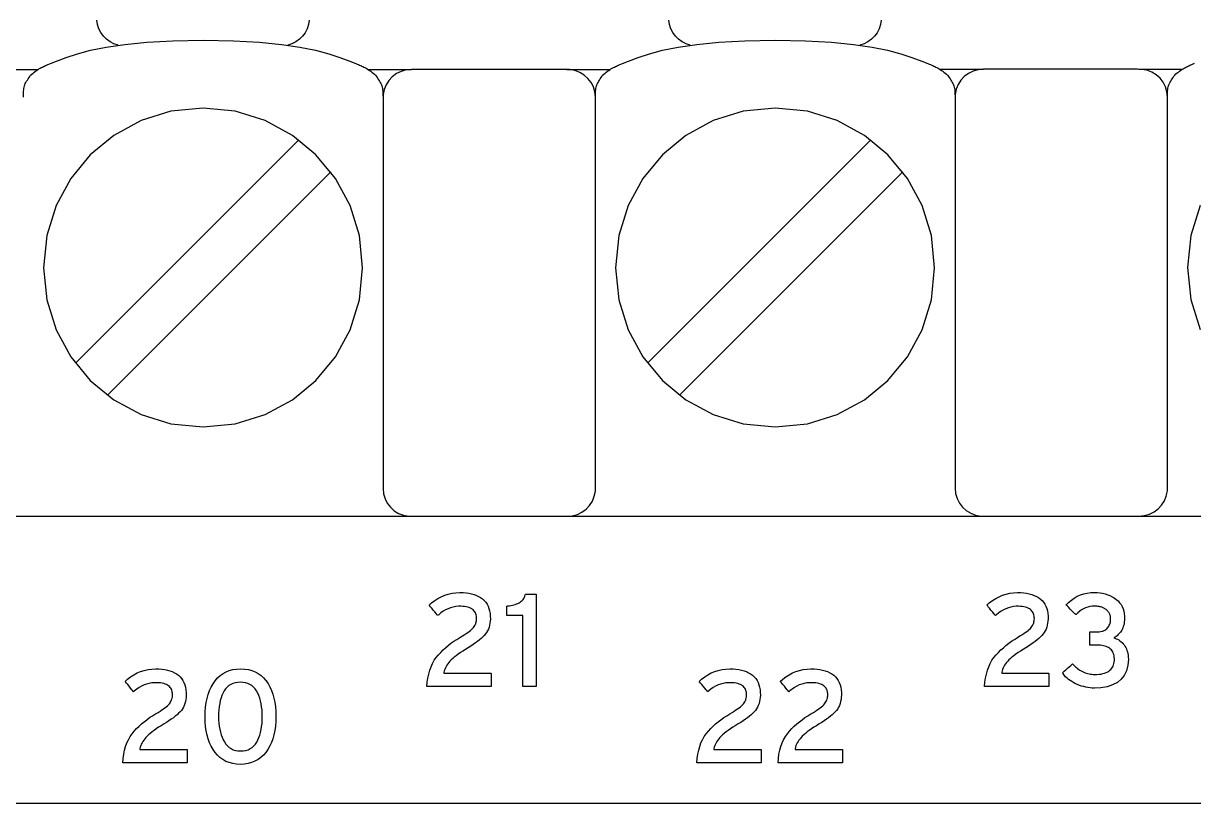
# Model space of a CAD drawing. Extents: x 1 to 47.7, y 0.2 to 35.
# Drawn here: x 33.083 to 34.31, y 13.33 to 14.148 of the extents above; entities that cross this region are included whole.
import ezdxf

# ---------------------------------------------------------------- set-up
doc = ezdxf.new("R2010")
doc.units = 0
doc.header["$MEASUREMENT"] = 0
doc.layers.add('8_0_____DWG', color=7, linetype='CONTINUOUS')

msp = doc.modelspace()

# ---------------------------------------------------------------- linework, layer by layer
at = {"layer": '8_0_____DWG'}
for points in [[(33.1819, 14.1253), (33.1775, 14.1268), (33.1734, 14.1289), (33.1697, 14.1316), (33.1665, 14.1348), (33.1638, 14.1384), (33.1617, 14.1424), (33.1603, 14.1468), (33.1596, 14.1514)], [(33.3823, 14.1514), (33.3816, 14.1468), (33.3801, 14.1424), (33.378, 14.1383), (33.3753, 14.1347), (33.372, 14.1315), (33.3683, 14.1288), (33.3642, 14.1267), (33.3597, 14.1253)], [(33.7819, 14.1253), (33.7775, 14.1268), (33.7734, 14.1289), (33.7697, 14.1316), (33.7665, 14.1348), (33.7638, 14.1384), (33.7617, 14.1424), (33.7603, 14.1468), (33.7596, 14.1514)], [(33.9823, 14.1514), (33.9816, 14.1468), (33.9801, 14.1424), (33.978, 14.1383), (33.9753, 14.1347), (33.972, 14.1315), (33.9683, 14.1288), (33.9642, 14.1267), (33.9597, 14.1253)], [(33.0825, 14.0706), (33.0825, 14.0721), (33.0825, 14.0737), (33.0826, 14.0753), (33.0827, 14.0769), (33.0828, 14.0784), (33.083, 14.0799), (33.0832, 14.0813), (33.0835, 14.0825), (33.0839, 14.0837), (33.0845, 14.0849), (33.0852, 14.0862), (33.0859, 14.0874), (33.0867, 14.0887), (33.0876, 14.09), (33.0884, 14.0912), (33.0893, 14.0925), (33.09, 14.0937), (33.0913, 14.0949), (33.0926, 14.096), (33.0939, 14.0969), (33.0951, 14.0979), (33.0964, 14.0987), (33.0976, 14.0995), (33.0988, 14.1003), (33.1001, 14.101), (33.1013, 14.1017), (33.1025, 14.1023), (33.1036, 14.1029), (33.1046, 14.1034), (33.1057, 14.1039), (33.1068, 14.1044), (33.108, 14.1049), (33.1093, 14.1055), (33.1108, 14.1061), (33.1171, 14.1086), (33.1274, 14.1124), (33.1392, 14.1162), (33.153, 14.1199), (33.1694, 14.1232), (33.1888, 14.1261), (33.2119, 14.1284), (33.2391, 14.1299), (33.271, 14.1304), (33.3028, 14.1299), (33.33, 14.1284), (33.3531, 14.1261), (33.3726, 14.1232), (33.3889, 14.1199), (33.4028, 14.1162), (33.4145, 14.1124), (33.4248, 14.1086), (33.4311, 14.1061), (33.4326, 14.1055), (33.434, 14.1049), (33.4352, 14.1044), (33.4363, 14.1039), (33.4373, 14.1034), (33.4384, 14.1029), (33.4395, 14.1023), (33.4407, 14.1017), (33.4419, 14.101), (33.4431, 14.1003), (33.4444, 14.0995), (33.4456, 14.0987), (33.4468, 14.0979), (33.4481, 14.0969), (33.4494, 14.096), (33.4507, 14.0949), (33.4519, 14.0937), (33.4527, 14.0925), (33.4535, 14.0912), (33.4544, 14.09), (33.4552, 14.0887), (33.456, 14.0874), (33.4568, 14.0862), (33.4575, 14.0849), (33.4581, 14.0837), (33.4585, 14.0825), (33.4588, 14.0813), (33.459, 14.0799), (33.4592, 14.0784), (33.4594, 14.0769), (33.4595, 14.0753), (33.4596, 14.0737), (33.4596, 14.0721), (33.4597, 14.0706)], [(33.6825, 14.0706), (33.6825, 14.0721), (33.6825, 14.0737), (33.6826, 14.0753), (33.6827, 14.0769), (33.6828, 14.0784), (33.683, 14.0799), (33.6832, 14.0813), (33.6835, 14.0825), (33.6839, 14.0837), (33.6845, 14.0849), (33.6852, 14.0862), (33.6859, 14.0874), (33.6867, 14.0887), (33.6876, 14.09), (33.6884, 14.0912), (33.6893, 14.0925), (33.69, 14.0937), (33.6913, 14.0949), (33.6926, 14.096), (33.6939, 14.0969), (33.6951, 14.0979), (33.6964, 14.0987), (33.6976, 14.0995), (33.6988, 14.1003), (33.7001, 14.101), (33.7013, 14.1017), (33.7025, 14.1023), (33.7036, 14.1029), (33.7046, 14.1034), (33.7057, 14.1039), (33.7068, 14.1044), (33.708, 14.1049), (33.7093, 14.1055), (33.7108, 14.1061), (33.7171, 14.1086), (33.7274, 14.1124), (33.7392, 14.1162), (33.753, 14.1199), (33.7694, 14.1232), (33.7889, 14.1261), (33.8119, 14.1284), (33.8391, 14.1299), (33.871, 14.1304), (33.9028, 14.1299), (33.93, 14.1284), (33.9531, 14.1261), (33.9726, 14.1232), (33.9889, 14.1199), (34.0028, 14.1162), (34.0145, 14.1124), (34.0248, 14.1086), (34.0311, 14.1061), (34.0326, 14.1055), (34.034, 14.1049), (34.0352, 14.1044), (34.0363, 14.1039), (34.0373, 14.1034), (34.0384, 14.1029), (34.0395, 14.1023), (34.0407, 14.1017), (34.0419, 14.101), (34.0431, 14.1003), (34.0444, 14.0995), (34.0456, 14.0987), (34.0468, 14.0979), (34.0481, 14.0969), (34.0494, 14.096), (34.0507, 14.0949), (34.0519, 14.0937), (34.0527, 14.0925), (34.0535, 14.0912), (34.0544, 14.09), (34.0552, 14.0887), (34.056, 14.0874), (34.0568, 14.0862), (34.0575, 14.0849), (34.0581, 14.0837), (34.0585, 14.0825), (34.0588, 14.0813), (34.059, 14.0799), (34.0593, 14.0784), (34.0594, 14.0769), (34.0595, 14.0753), (34.0596, 14.0737), (34.0597, 14.0721), (34.0597, 14.0706)], [(34.2825, 14.0708), (34.2825, 14.0723), (34.2826, 14.0738), (34.2826, 14.0754), (34.2827, 14.077), (34.2828, 14.0786), (34.283, 14.0801), (34.2832, 14.0815), (34.2835, 14.0827), (34.2839, 14.0838), (34.2845, 14.0851), (34.2852, 14.0863), (34.286, 14.0876), (34.2868, 14.0889), (34.2876, 14.0901), (34.2884, 14.0914), (34.2893, 14.0927), (34.2901, 14.0939), (34.2913, 14.0951), (34.2926, 14.0961), (34.2939, 14.0971), (34.2951, 14.0981), (34.2964, 14.0989), (34.2976, 14.0997), (34.2988, 14.1005), (34.3001, 14.1012), (34.3013, 14.1019), (34.3025, 14.1025), (34.3036, 14.103), (34.3046, 14.1036), (34.3057, 14.1041), (34.3068, 14.1046), (34.308, 14.1051), (34.3093, 14.1057), (34.3108, 14.1063)], [(33.0525, 14.0998), (33.0981, 14.0998)], [(33.4441, 14.0998), (33.4897, 14.0998)], [(33.6525, 14.0998), (33.6981, 14.0998)], [(34.0441, 14.1), (34.0897, 14.1)], [(34.2525, 14.1), (34.2981, 14.1)], [(33.1372, 13.7917), (33.3715, 14.0259)], [(33.7372, 13.7917), (33.9715, 14.0259)], [(33.1706, 13.7582), (33.4049, 13.9925)], [(33.7706, 13.7582), (34.0049, 13.9925)], [(34.3168, 13.9572), (34.307, 13.9258), (34.3036, 13.8921), (34.307, 13.8584), (34.3168, 13.827)], [(33.0455, 13.6311), (33.1567, 13.6311), (33.2731, 13.6311), (33.3945, 13.6311), (33.5204, 13.6311), (33.6502, 13.6311), (33.7836, 13.6311), (33.9201, 13.6311), (34.0593, 13.6311), (34.2007, 13.6311), (34.4885, 13.6311)], [(34.3847, 13.3298), (34.2662, 13.3298), (34.1466, 13.3298), (34.0258, 13.3298), (33.9039, 13.3298), (33.7811, 13.3298), (33.6572, 13.3298), (33.4069, 13.3298), (33.1536, 13.3298), (32.8976, 13.3298), (32.6397, 13.3298), (32.3802, 13.3298), (31.8587, 13.3298), (31.3372, 13.3298)]]:
    msp.add_lwpolyline(points, dxfattribs=at)
for points in [[(33.6825, 14.0706), (33.682, 14.0762), (33.6804, 14.0814), (33.6779, 14.0861), (33.6747, 14.0903), (33.6707, 14.0939), (33.6661, 14.0967), (33.6609, 14.0987), (33.6554, 14.0997), (33.6509, 14.0998), (33.6391, 14.0998), (33.6185, 14.0998), (33.5924, 14.0998), (33.5639, 14.0998), (33.5362, 14.0998), (33.5125, 14.0998), (33.4959, 14.0998), (33.4897, 14.0998), (33.484, 14.0993), (33.4786, 14.0978), (33.4737, 14.0954), (33.4694, 14.0922), (33.4658, 14.0883), (33.4629, 14.0838), (33.4609, 14.0788), (33.4598, 14.0734), (33.4597, 14.0665), (33.4597, 14.0368), (33.4597, 13.985), (33.4597, 13.9192), (33.4597, 13.8474), (33.4597, 13.7776), (33.4597, 13.7178), (33.4597, 13.676), (33.4597, 13.6603), (33.4602, 13.6548), (33.4618, 13.6496), (33.4642, 13.6448), (33.4675, 13.6406), (33.4715, 13.637), (33.4761, 13.6342), (33.4812, 13.6323), (33.4868, 13.6312), (33.4913, 13.6311), (33.5031, 13.6311), (33.5236, 13.6311), (33.5498, 13.6311), (33.5783, 13.6311), (33.606, 13.6311), (33.6297, 13.6311), (33.6463, 13.6311), (33.6525, 13.6311), (33.6582, 13.6316), (33.6636, 13.6331), (33.6684, 13.6355), (33.6727, 13.6387), (33.6764, 13.6426), (33.6793, 13.6471), (33.6813, 13.6521), (33.6824, 13.6575), (33.6825, 13.6644), (33.6825, 13.6942), (33.6825, 13.7459), (33.6825, 13.8117), (33.6825, 13.8835), (33.6825, 13.9534), (33.6825, 14.0131), (33.6825, 14.0549)], [(34.2825, 14.0708), (34.282, 14.0763), (34.2804, 14.0815), (34.278, 14.0863), (34.2747, 14.0905), (34.2707, 14.0941), (34.2661, 14.0969), (34.261, 14.0989), (34.2554, 14.0999), (34.2509, 14.1), (34.2391, 14.1), (34.2186, 14.1), (34.1924, 14.1), (34.1639, 14.1), (34.1362, 14.1), (34.1125, 14.1), (34.0959, 14.1), (34.0897, 14.1), (34.084, 14.0995), (34.0786, 14.098), (34.0738, 14.0956), (34.0694, 14.0924), (34.0658, 14.0885), (34.0629, 14.084), (34.0609, 14.079), (34.0598, 14.0736), (34.0597, 14.0667), (34.0597, 14.037), (34.0597, 13.9852), (34.0597, 13.9194), (34.0597, 13.8476), (34.0597, 13.7778), (34.0597, 13.718), (34.0597, 13.6762), (34.0597, 13.6605), (34.0602, 13.6549), (34.0618, 13.6497), (34.0642, 13.645), (34.0675, 13.6408), (34.0715, 13.6372), (34.0761, 13.6344), (34.0813, 13.6324), (34.0868, 13.6314), (34.0913, 13.6313), (34.1031, 13.6313), (34.1237, 13.6313), (34.1498, 13.6313), (34.1783, 13.6313), (34.206, 13.6313), (34.2297, 13.6313), (34.2463, 13.6313), (34.2525, 13.6313), (34.2582, 13.6318), (34.2636, 13.6333), (34.2684, 13.6357), (34.2728, 13.6389), (34.2764, 13.6428), (34.2793, 13.6473), (34.2813, 13.6523), (34.2824, 13.6577), (34.2825, 13.6646), (34.2825, 13.6943), (34.2825, 13.7461), (34.2825, 13.8119), (34.2825, 13.8837), (34.2825, 13.9535), (34.2825, 14.0133), (34.2825, 14.0551)], [(33.1036, 13.8919), (33.107, 13.8582), (33.1168, 13.8268), (33.1322, 13.7985), (33.1526, 13.7737), (33.1774, 13.7533), (33.2059, 13.7379), (33.2373, 13.7282), (33.2711, 13.7248), (33.3047, 13.7282), (33.3361, 13.7379), (33.3646, 13.7533), (33.3893, 13.7737), (33.4097, 13.7985), (33.4252, 13.8268), (33.4349, 13.8582), (33.4383, 13.8919), (33.4349, 13.9256), (33.4252, 13.957), (33.4097, 13.9854), (33.3893, 14.0102), (33.3646, 14.0307), (33.3361, 14.0462), (33.3047, 14.0559), (33.2711, 14.0593), (33.2373, 14.0559), (33.2059, 14.0462), (33.1774, 14.0307), (33.1526, 14.0102), (33.1322, 13.9854), (33.1168, 13.957), (33.107, 13.9256)], [(33.7036, 13.8919), (33.707, 13.8582), (33.7168, 13.8268), (33.7322, 13.7985), (33.7527, 13.7737), (33.7774, 13.7533), (33.8059, 13.7379), (33.8373, 13.7282), (33.8711, 13.7248), (33.9048, 13.7282), (33.9361, 13.7379), (33.9646, 13.7533), (33.9893, 13.7737), (34.0097, 13.7985), (34.0252, 13.8268), (34.0349, 13.8582), (34.0383, 13.8919), (34.0349, 13.9256), (34.0252, 13.957), (34.0097, 13.9854), (33.9893, 14.0102), (33.9646, 14.0307), (33.9361, 14.0462), (33.9048, 14.0559), (33.8711, 14.0593), (33.8373, 14.0559), (33.8059, 14.0462), (33.7774, 14.0307), (33.7527, 14.0102), (33.7322, 13.9854), (33.7168, 13.957), (33.707, 13.9256)], [(33.5057, 13.4525), (33.5061, 13.4571), (33.5067, 13.4615), (33.5076, 13.4657), (33.5087, 13.4697), (33.5101, 13.4734), (33.5116, 13.4769), (33.5135, 13.4801), (33.5155, 13.4831), (33.5178, 13.4858), (33.5202, 13.4884), (33.5228, 13.4909), (33.5254, 13.4933), (33.5282, 13.4957), (33.531, 13.4979), (33.5339, 13.5), (33.537, 13.502), (33.5401, 13.504), (33.5429, 13.5056), (33.5449, 13.5068), (33.5468, 13.5081), (33.5485, 13.5092), (33.55, 13.5104), (33.5514, 13.5115), (33.5526, 13.5125), (33.5537, 13.5136), (33.5546, 13.5145), (33.5553, 13.5155), (33.5559, 13.5165), (33.5564, 13.5175), (33.5569, 13.5185), (33.5572, 13.5195), (33.5575, 13.5206), (33.5577, 13.5216), (33.5579, 13.5227), (33.5579, 13.5238), (33.5579, 13.5251), (33.5577, 13.5264), (33.5575, 13.5276), (33.5571, 13.5287), (33.5567, 13.5298), (33.5561, 13.5308), (33.5554, 13.5317), (33.5546, 13.5325), (33.5537, 13.5333), (33.5527, 13.5341), (33.5515, 13.5347), (33.5501, 13.5353), (33.5486, 13.5357), (33.547, 13.5361), (33.5453, 13.5364), (33.5434, 13.5366), (33.5413, 13.5367), (33.5389, 13.5367), (33.5361, 13.5364), (33.5333, 13.5359), (33.5306, 13.5352), (33.5279, 13.5342), (33.5254, 13.533), (33.5229, 13.5315), (33.5205, 13.5298), (33.5181, 13.5279), (33.517, 13.5271), (33.5164, 13.5279), (33.5153, 13.5293), (33.5139, 13.531), (33.5124, 13.5328), (33.5109, 13.5347), (33.5096, 13.5363), (33.5086, 13.5375), (33.5082, 13.538), (33.5106, 13.5402), (33.5139, 13.5428), (33.5173, 13.5449), (33.5208, 13.5468), (33.5245, 13.5483), (33.5282, 13.5495), (33.5321, 13.5504), (33.5362, 13.551), (33.5403, 13.5512), (33.5436, 13.5511), (33.5468, 13.5509), (33.5497, 13.5505), (33.5526, 13.5499), (33.5552, 13.5491), (33.5577, 13.5482), (33.56, 13.5471), (33.5621, 13.5459), (33.5641, 13.5445), (33.5659, 13.5428), (33.5674, 13.541), (33.5688, 13.539), (33.5699, 13.5368), (33.5708, 13.5345), (33.5715, 13.532), (33.572, 13.5292), (33.5722, 13.5264), (33.5723, 13.5236), (33.5721, 13.5212), (33.5719, 13.5189), (33.5714, 13.5168), (33.5709, 13.5147), (33.5702, 13.5128), (33.5693, 13.511), (33.5683, 13.5093), (33.5672, 13.5077), (33.5659, 13.5061), (33.5643, 13.5046), (33.5627, 13.503), (33.5608, 13.5015), (33.5588, 13.4999), (33.5566, 13.4983), (33.5542, 13.4966), (33.5517, 13.495), (33.549, 13.4933), (33.5461, 13.4915), (33.5433, 13.4898), (33.5408, 13.4881), (33.5385, 13.4865), (33.5364, 13.4849), (33.5345, 13.4834), (33.5328, 13.4819), (33.5312, 13.4805), (33.5299, 13.4792), (33.5288, 13.4778), (33.5277, 13.4764), (33.5268, 13.475), (33.5259, 13.4736), (33.5252, 13.4721), (33.5246, 13.4706), (33.524, 13.4691), (33.5236, 13.4676), (33.5236, 13.4666), (33.5265, 13.4666), (33.5321, 13.4666), (33.5395, 13.4666), (33.5478, 13.4666), (33.5562, 13.4666), (33.5638, 13.4666), (33.5696, 13.4666), (33.5729, 13.4666), (33.5732, 13.4664), (33.5732, 13.4654), (33.5732, 13.4637), (33.5732, 13.4615), (33.5732, 13.4591), (33.5732, 13.4568), (33.5732, 13.4547), (33.5732, 13.4532), (33.5732, 13.4525), (33.5717, 13.4525), (33.5661, 13.4525), (33.5572, 13.4525), (33.5465, 13.4525), (33.535, 13.4525), (33.524, 13.4525), (33.5146, 13.4525), (33.5081, 13.4525)], [(34.0907, 13.4525), (34.0911, 13.4571), (34.0917, 13.4615), (34.0926, 13.4657), (34.0937, 13.4697), (34.095, 13.4734), (34.0966, 13.4769), (34.0984, 13.4801), (34.1005, 13.4831), (34.1028, 13.4858), (34.1052, 13.4884), (34.1077, 13.4909), (34.1104, 13.4933), (34.1131, 13.4957), (34.116, 13.4979), (34.1189, 13.5), (34.122, 13.502), (34.1251, 13.504), (34.1278, 13.5056), (34.1299, 13.5068), (34.1317, 13.5081), (34.1334, 13.5092), (34.135, 13.5104), (34.1364, 13.5115), (34.1376, 13.5125), (34.1387, 13.5136), (34.1395, 13.5145), (34.1403, 13.5155), (34.1409, 13.5165), (34.1414, 13.5175), (34.1419, 13.5185), (34.1422, 13.5195), (34.1425, 13.5206), (34.1427, 13.5216), (34.1428, 13.5227), (34.1429, 13.5238), (34.1428, 13.5251), (34.1427, 13.5264), (34.1424, 13.5276), (34.1421, 13.5287), (34.1416, 13.5298), (34.1411, 13.5308), (34.1404, 13.5317), (34.1396, 13.5325), (34.1387, 13.5333), (34.1377, 13.5341), (34.1365, 13.5347), (34.1351, 13.5353), (34.1336, 13.5357), (34.132, 13.5361), (34.1302, 13.5364), (34.1283, 13.5366), (34.1263, 13.5367), (34.1239, 13.5367), (34.121, 13.5364), (34.1183, 13.5359), (34.1156, 13.5352), (34.1129, 13.5342), (34.1104, 13.533), (34.1079, 13.5315), (34.1055, 13.5298), (34.1031, 13.5279), (34.102, 13.5271), (34.1014, 13.5279), (34.1003, 13.5293), (34.0989, 13.531), (34.0974, 13.5328), (34.0959, 13.5347), (34.0945, 13.5363), (34.0936, 13.5375), (34.0931, 13.538), (34.0956, 13.5402), (34.0989, 13.5428), (34.1023, 13.5449), (34.1058, 13.5468), (34.1094, 13.5483), (34.1132, 13.5495), (34.1171, 13.5504), (34.1211, 13.551), (34.1253, 13.5512), (34.1286, 13.5511), (34.1317, 13.5509), (34.1347, 13.5505), (34.1375, 13.5499), (34.1402, 13.5491), (34.1427, 13.5482), (34.145, 13.5471), (34.1471, 13.5459), (34.1491, 13.5445), (34.1509, 13.5428), (34.1524, 13.541), (34.1538, 13.539), (34.1549, 13.5368), (34.1558, 13.5345), (34.1565, 13.532), (34.157, 13.5292), (34.1572, 13.5264), (34.1573, 13.5236), (34.1571, 13.5212), (34.1568, 13.5189), (34.1564, 13.5168), (34.1559, 13.5147), (34.1551, 13.5128), (34.1543, 13.511), (34.1533, 13.5093), (34.1522, 13.5077), (34.1508, 13.5061), (34.1493, 13.5046), (34.1476, 13.503), (34.1458, 13.5015), (34.1437, 13.4999), (34.1416, 13.4983), (34.1392, 13.4966), (34.1366, 13.495), (34.1339, 13.4933), (34.131, 13.4915), (34.1283, 13.4898), (34.1258, 13.4881), (34.1235, 13.4865), (34.1213, 13.4849), (34.1194, 13.4834), (34.1177, 13.4819), (34.1162, 13.4805), (34.1149, 13.4792), (34.1137, 13.4778), (34.1127, 13.4764), (34.1117, 13.475), (34.1109, 13.4736), (34.1102, 13.4721), (34.1095, 13.4706), (34.109, 13.4691), (34.1086, 13.4676), (34.1086, 13.4666), (34.1115, 13.4666), (34.1171, 13.4666), (34.1245, 13.4666), (34.1328, 13.4666), (34.1412, 13.4666), (34.1488, 13.4666), (34.1546, 13.4666), (34.1578, 13.4666), (34.1582, 13.4664), (34.1582, 13.4654), (34.1582, 13.4637), (34.1582, 13.4615), (34.1582, 13.4591), (34.1582, 13.4568), (34.1582, 13.4547), (34.1582, 13.4532), (34.1582, 13.4525), (34.1567, 13.4525), (34.151, 13.4525), (34.1422, 13.4525), (34.1315, 13.4525), (34.12, 13.4525), (34.1089, 13.4525), (34.0996, 13.4525), (34.0931, 13.4525)], [(34.2415, 13.4813), (34.2409, 13.4749), (34.2395, 13.4692), (34.2372, 13.4643), (34.234, 13.4602), (34.23, 13.4568), (34.225, 13.4542), (34.2193, 13.4523), (34.2126, 13.4512), (34.2058, 13.4509), (34.2036, 13.451), (34.2013, 13.4512), (34.1991, 13.4515), (34.1969, 13.452), (34.1947, 13.4525), (34.1925, 13.4531), (34.1904, 13.4538), (34.1883, 13.4546), (34.1862, 13.4555), (34.1842, 13.4565), (34.1823, 13.4577), (34.1805, 13.4589), (34.1788, 13.4601), (34.1772, 13.4615), (34.1757, 13.4629), (34.1743, 13.4645), (34.173, 13.4661), (34.1724, 13.4671), (34.173, 13.4677), (34.1743, 13.4688), (34.1759, 13.4702), (34.1777, 13.4717), (34.1795, 13.4733), (34.1811, 13.4747), (34.1823, 13.4758), (34.183, 13.4764), (34.1837, 13.4757), (34.1847, 13.4745), (34.1859, 13.4734), (34.187, 13.4724), (34.1882, 13.4714), (34.1894, 13.4705), (34.1907, 13.4697), (34.192, 13.4689), (34.1933, 13.4682), (34.1947, 13.4676), (34.1961, 13.4671), (34.1975, 13.4666), (34.1989, 13.4662), (34.2003, 13.4659), (34.2017, 13.4656), (34.2032, 13.4654), (34.2046, 13.4653), (34.206, 13.4653), (34.2083, 13.4653), (34.2107, 13.4655), (34.2128, 13.4657), (34.2148, 13.4661), (34.2166, 13.4666), (34.2183, 13.4672), (34.2198, 13.4679), (34.2211, 13.4687), (34.2222, 13.4696), (34.2232, 13.4706), (34.2241, 13.4717), (34.2248, 13.4728), (34.2255, 13.4741), (34.226, 13.4754), (34.2264, 13.4768), (34.2266, 13.4783), (34.2268, 13.4799), (34.2268, 13.4816), (34.2267, 13.4832), (34.2265, 13.4847), (34.2262, 13.4862), (34.2257, 13.4875), (34.2252, 13.4888), (34.2245, 13.4899), (34.2237, 13.4909), (34.2228, 13.4919), (34.2218, 13.4927), (34.2207, 13.4934), (34.2195, 13.494), (34.2182, 13.4946), (34.2168, 13.495), (34.2154, 13.4954), (34.2139, 13.4957), (34.2124, 13.4958), (34.2107, 13.4959), (34.2097, 13.4959), (34.2091, 13.4959), (34.2081, 13.4959), (34.2068, 13.4959), (34.2053, 13.4959), (34.2039, 13.4959), (34.2026, 13.4959), (34.2015, 13.4959), (34.201, 13.4959), (34.2009, 13.4961), (34.2009, 13.4971), (34.2009, 13.4988), (34.2009, 13.501), (34.2009, 13.5033), (34.2009, 13.5057), (34.2009, 13.5077), (34.2009, 13.5092), (34.2009, 13.51), (34.2011, 13.51), (34.2018, 13.51), (34.2029, 13.51), (34.2042, 13.51), (34.2057, 13.51), (34.2071, 13.51), (34.2083, 13.51), (34.2092, 13.51), (34.2096, 13.51), (34.2109, 13.5101), (34.2123, 13.5102), (34.2136, 13.5105), (34.2148, 13.5108), (34.216, 13.5112), (34.217, 13.5118), (34.218, 13.5124), (34.2189, 13.5132), (34.2197, 13.5141), (34.2204, 13.5149), (34.221, 13.5159), (34.2215, 13.5168), (34.2219, 13.5179), (34.2223, 13.5189), (34.2226, 13.52), (34.2228, 13.5212), (34.2229, 13.5224), (34.2229, 13.5235), (34.2229, 13.524), (34.2229, 13.5244), (34.2228, 13.5249), (34.2228, 13.5254), (34.2227, 13.526), (34.2226, 13.5265), (34.2225, 13.527), (34.2224, 13.5275), (34.2222, 13.5281), (34.222, 13.5286), (34.2217, 13.5291), (34.2214, 13.5296), (34.2211, 13.5301), (34.2208, 13.5306), (34.2204, 13.531), (34.22, 13.5315), (34.2196, 13.532), (34.2191, 13.5324), (34.2186, 13.5329), (34.2181, 13.5333), (34.2175, 13.5337), (34.2169, 13.5341), (34.2163, 13.5345), (34.2157, 13.5348), (34.215, 13.5352), (34.2142, 13.5355), (34.2135, 13.5358), (34.2126, 13.536), (34.2117, 13.5362), (34.2108, 13.5364), (34.2098, 13.5366), (34.2088, 13.5367), (34.2078, 13.5368), (34.2067, 13.5368), (34.2055, 13.5368), (34.2034, 13.5368), (34.2011, 13.5365), (34.1988, 13.5359), (34.1966, 13.5352), (34.1945, 13.5342), (34.1924, 13.533), (34.1905, 13.5316), (34.1886, 13.5299), (34.1868, 13.5281), (34.1863, 13.528), (34.1854, 13.5289), (34.184, 13.5303), (34.1823, 13.5319), (34.1806, 13.5337), (34.1789, 13.5353), (34.1775, 13.5367), (34.1765, 13.5377), (34.1761, 13.5381), (34.1788, 13.5408), (34.1817, 13.5433), (34.1847, 13.5454), (34.1879, 13.5472), (34.1912, 13.5486), (34.1946, 13.5498), (34.1983, 13.5506), (34.202, 13.5511), (34.2058, 13.5512), (34.2088, 13.5511), (34.2118, 13.5508), (34.2145, 13.5504), (34.2172, 13.5497), (34.2198, 13.5489), (34.2222, 13.5479), (34.2245, 13.5468), (34.2267, 13.5455), (34.2288, 13.544), (34.2307, 13.5423), (34.2323, 13.5405), (34.2338, 13.5385), (34.235, 13.5364), (34.2359, 13.5341), (34.2367, 13.5317), (34.2372, 13.5292), (34.2375, 13.5264), (34.2375, 13.524), (34.2374, 13.5221), (34.2372, 13.5204), (34.237, 13.5187), (34.2366, 13.5171), (34.2362, 13.5157), (34.2358, 13.5143), (34.2352, 13.513), (34.2346, 13.5118), (34.2339, 13.5107), (34.2331, 13.5096), (34.2323, 13.5086), (34.2314, 13.5077), (34.2305, 13.5068), (34.2296, 13.5059), (34.2286, 13.5052), (34.2275, 13.5044), (34.2264, 13.5038), (34.2272, 13.5033), (34.2287, 13.5027), (34.2301, 13.5021), (34.2314, 13.5014), (34.2327, 13.5005), (34.2339, 13.4996), (34.235, 13.4986), (34.236, 13.4975), (34.237, 13.4962), (34.2379, 13.4949), (34.2387, 13.4936), (34.2394, 13.4921), (34.24, 13.4905), (34.2405, 13.4889), (34.2409, 13.4871), (34.2412, 13.4853), (34.2414, 13.4833)], [(33.6064, 13.4525), (33.6064, 13.4553), (33.6064, 13.4629), (33.6064, 13.4738), (33.6064, 13.4864), (33.6064, 13.4995), (33.6064, 13.5114), (33.6064, 13.5209), (33.6064, 13.5263), (33.6062, 13.527), (33.605, 13.527), (33.6029, 13.527), (33.6002, 13.527), (33.5973, 13.527), (33.5945, 13.527), (33.592, 13.527), (33.5903, 13.527), (33.5897, 13.527), (33.5897, 13.5274), (33.5897, 13.5284), (33.5897, 13.5299), (33.5897, 13.5316), (33.5897, 13.5333), (33.5897, 13.5349), (33.5897, 13.5362), (33.5897, 13.5369), (33.5906, 13.5371), (33.5923, 13.5373), (33.5939, 13.5376), (33.5955, 13.5379), (33.597, 13.5383), (33.5984, 13.5387), (33.5998, 13.5393), (33.6012, 13.5398), (33.6025, 13.5405), (33.6036, 13.5412), (33.6047, 13.542), (33.6057, 13.5429), (33.6066, 13.5439), (33.6073, 13.545), (33.608, 13.5462), (33.6085, 13.5475), (33.6089, 13.5489), (33.6092, 13.5496), (33.61, 13.5496), (33.6115, 13.5496), (33.6133, 13.5496), (33.6153, 13.5496), (33.6173, 13.5496), (33.6189, 13.5496), (33.6201, 13.5496), (33.6205, 13.5496), (33.6205, 13.5459), (33.6205, 13.536), (33.6205, 13.5219), (33.6205, 13.5053), (33.6205, 13.4883), (33.6205, 13.4727), (33.6205, 13.4605), (33.6205, 13.4534), (33.6204, 13.4525), (33.6193, 13.4525), (33.6176, 13.4525), (33.6153, 13.4525), (33.6128, 13.4525), (33.6104, 13.4525), (33.6084, 13.4525), (33.6069, 13.4525)], [(33.1867, 13.3724), (33.1871, 13.3771), (33.1878, 13.3815), (33.1886, 13.3857), (33.1897, 13.3896), (33.1911, 13.3934), (33.1927, 13.3968), (33.1945, 13.4001), (33.1965, 13.403), (33.1988, 13.4058), (33.2012, 13.4084), (33.2038, 13.4109), (33.2064, 13.4133), (33.2092, 13.4156), (33.212, 13.4178), (33.2149, 13.42), (33.218, 13.422), (33.2211, 13.4239), (33.2239, 13.4255), (33.2259, 13.4268), (33.2278, 13.428), (33.2295, 13.4292), (33.231, 13.4303), (33.2324, 13.4314), (33.2336, 13.4325), (33.2347, 13.4335), (33.2356, 13.4345), (33.2363, 13.4355), (33.2369, 13.4364), (33.2374, 13.4374), (33.2379, 13.4384), (33.2383, 13.4395), (33.2385, 13.4405), (33.2388, 13.4416), (33.2389, 13.4427), (33.2389, 13.4438), (33.2389, 13.4451), (33.2387, 13.4463), (33.2385, 13.4475), (33.2381, 13.4487), (33.2377, 13.4497), (33.2371, 13.4507), (33.2364, 13.4516), (33.2356, 13.4525), (33.2348, 13.4533), (33.2337, 13.454), (33.2325, 13.4547), (33.2311, 13.4552), (33.2297, 13.4557), (33.228, 13.4561), (33.2263, 13.4563), (33.2244, 13.4565), (33.2223, 13.4566), (33.2199, 13.4566), (33.2171, 13.4564), (33.2143, 13.4559), (33.2116, 13.4551), (33.209, 13.4542), (33.2064, 13.4529), (33.2039, 13.4515), (33.2015, 13.4498), (33.1992, 13.4479), (33.198, 13.4471), (33.1974, 13.4479), (33.1963, 13.4492), (33.1949, 13.4509), (33.1934, 13.4528), (33.1919, 13.4546), (33.1906, 13.4562), (33.1896, 13.4574), (33.1892, 13.458), (33.1916, 13.4602), (33.1949, 13.4627), (33.1983, 13.4649), (33.2018, 13.4668), (33.2055, 13.4683), (33.2093, 13.4695), (33.2132, 13.4704), (33.2172, 13.4709), (33.2213, 13.4712), (33.2246, 13.4711), (33.2278, 13.4708), (33.2308, 13.4704), (33.2336, 13.4698), (33.2362, 13.4691), (33.2387, 13.4682), (33.241, 13.4671), (33.2431, 13.4659), (33.2451, 13.4644), (33.2469, 13.4628), (33.2484, 13.461), (33.2498, 13.459), (33.2509, 13.4568), (33.2518, 13.4544), (33.2525, 13.4519), (33.253, 13.4492), (33.2532, 13.4463), (33.2533, 13.4435), (33.2531, 13.4412), (33.2529, 13.4389), (33.2524, 13.4368), (33.2519, 13.4347), (33.2512, 13.4328), (33.2503, 13.431), (33.2493, 13.4292), (33.2482, 13.4276), (33.2469, 13.4261), (33.2453, 13.4246), (33.2437, 13.423), (33.2418, 13.4214), (33.2398, 13.4198), (33.2376, 13.4182), (33.2352, 13.4166), (33.2327, 13.4149), (33.23, 13.4133), (33.2271, 13.4115), (33.2243, 13.4098), (33.2218, 13.4081), (33.2195, 13.4064), (33.2174, 13.4049), (33.2155, 13.4034), (33.2138, 13.4019), (33.2123, 13.4005), (33.211, 13.3991), (33.2098, 13.3978), (33.2087, 13.3964), (33.2078, 13.395), (33.2069, 13.3935), (33.2062, 13.3921), (33.2056, 13.3906), (33.205, 13.3891), (33.2046, 13.3876), (33.2046, 13.3865), (33.2075, 13.3865), (33.2131, 13.3865), (33.2205, 13.3865), (33.2288, 13.3865), (33.2372, 13.3865), (33.2448, 13.3865), (33.2507, 13.3865), (33.2539, 13.3865), (33.2543, 13.3864), (33.2543, 13.3854), (33.2543, 13.3836), (33.2543, 13.3815), (33.2543, 13.3791), (33.2543, 13.3767), (33.2543, 13.3747), (33.2543, 13.3732), (33.2543, 13.3725), (33.2528, 13.3724), (33.2471, 13.3724), (33.2382, 13.3724), (33.2275, 13.3724), (33.216, 13.3724), (33.205, 13.3724), (33.1956, 13.3724), (33.1891, 13.3724)], [(33.3473, 13.4212), (33.3472, 13.416), (33.3468, 13.4111), (33.3461, 13.4065), (33.3452, 13.402), (33.344, 13.3978), (33.3426, 13.3939), (33.3409, 13.3902), (33.339, 13.3867), (33.3367, 13.3835), (33.3343, 13.3806), (33.3316, 13.3781), (33.3286, 13.3759), (33.3254, 13.3742), (33.3219, 13.3728), (33.3182, 13.3718), (33.3142, 13.3711), (33.31, 13.3709), (33.3059, 13.3711), (33.302, 13.3718), (33.2983, 13.3728), (33.2949, 13.3741), (33.2917, 13.3759), (33.2887, 13.378), (33.286, 13.3805), (33.2836, 13.3833), (33.2814, 13.3865), (33.2794, 13.39), (33.2777, 13.3936), (33.2763, 13.3976), (33.2751, 13.4017), (33.2742, 13.4062), (33.2736, 13.4108), (33.2732, 13.4157), (33.273, 13.4209), (33.2732, 13.4261), (33.2736, 13.431), (33.2742, 13.4357), (33.2752, 13.4401), (33.2763, 13.4443), (33.2778, 13.4483), (33.2795, 13.452), (33.2815, 13.4555), (33.2837, 13.4587), (33.2862, 13.4616), (33.2889, 13.4641), (33.2919, 13.4662), (33.2951, 13.468), (33.2985, 13.4694), (33.3022, 13.4703), (33.3061, 13.4709), (33.3103, 13.4712), (33.3145, 13.4709), (33.3185, 13.4703), (33.3222, 13.4693), (33.3256, 13.468), (33.3288, 13.4662), (33.3318, 13.4641), (33.3344, 13.4617), (33.3369, 13.4588), (33.3391, 13.4556), (33.341, 13.4522), (33.3427, 13.4485), (33.3441, 13.4446), (33.3452, 13.4404), (33.3461, 13.436), (33.3468, 13.4313), (33.3472, 13.4264)], [(33.7889, 13.3724), (33.7893, 13.3771), (33.7899, 13.3815), (33.7908, 13.3857), (33.7919, 13.3896), (33.7932, 13.3934), (33.7948, 13.3968), (33.7966, 13.4001), (33.7987, 13.403), (33.801, 13.4058), (33.8034, 13.4084), (33.806, 13.4109), (33.8086, 13.4133), (33.8113, 13.4156), (33.8142, 13.4178), (33.8171, 13.42), (33.8202, 13.422), (33.8233, 13.4239), (33.826, 13.4255), (33.8281, 13.4268), (33.8299, 13.428), (33.8316, 13.4292), (33.8332, 13.4303), (33.8346, 13.4314), (33.8358, 13.4325), (33.8369, 13.4335), (33.8378, 13.4345), (33.8385, 13.4355), (33.8391, 13.4364), (33.8396, 13.4374), (33.8401, 13.4384), (33.8404, 13.4395), (33.8407, 13.4405), (33.8409, 13.4416), (33.8411, 13.4427), (33.8411, 13.4438), (33.8411, 13.4451), (33.8409, 13.4463), (33.8407, 13.4475), (33.8403, 13.4487), (33.8398, 13.4497), (33.8393, 13.4507), (33.8386, 13.4516), (33.8378, 13.4525), (33.8369, 13.4533), (33.8359, 13.454), (33.8347, 13.4547), (33.8333, 13.4552), (33.8318, 13.4557), (33.8302, 13.4561), (33.8284, 13.4563), (33.8265, 13.4565), (33.8245, 13.4566), (33.8221, 13.4566), (33.8192, 13.4564), (33.8165, 13.4559), (33.8138, 13.4551), (33.8111, 13.4542), (33.8086, 13.4529), (33.8061, 13.4515), (33.8037, 13.4498), (33.8013, 13.4479), (33.8002, 13.4471), (33.7996, 13.4479), (33.7985, 13.4492), (33.7971, 13.4509), (33.7956, 13.4528), (33.7941, 13.4546), (33.7928, 13.4562), (33.7918, 13.4574), (33.7913, 13.458), (33.7938, 13.4602), (33.7971, 13.4627), (33.8005, 13.4649), (33.804, 13.4668), (33.8077, 13.4683), (33.8114, 13.4695), (33.8153, 13.4704), (33.8193, 13.4709), (33.8235, 13.4712), (33.8268, 13.4711), (33.8299, 13.4708), (33.8329, 13.4704), (33.8357, 13.4698), (33.8384, 13.4691), (33.8409, 13.4682), (33.8432, 13.4671), (33.8453, 13.4659), (33.8473, 13.4644), (33.8491, 13.4628), (33.8506, 13.461), (33.852, 13.459), (33.8531, 13.4568), (33.854, 13.4544), (33.8547, 13.4519), (33.8552, 13.4492), (33.8554, 13.4463), (33.8555, 13.4435), (33.8553, 13.4412), (33.855, 13.4389), (33.8546, 13.4368), (33.8541, 13.4347), (33.8533, 13.4328), (33.8525, 13.431), (33.8515, 13.4292), (33.8504, 13.4276), (33.849, 13.4261), (33.8475, 13.4246), (33.8458, 13.423), (33.844, 13.4214), (33.842, 13.4198), (33.8398, 13.4182), (33.8374, 13.4166), (33.8349, 13.4149), (33.8322, 13.4133), (33.8292, 13.4115), (33.8265, 13.4098), (33.824, 13.4081), (33.8217, 13.4064), (33.8196, 13.4049), (33.8176, 13.4034), (33.8159, 13.4019), (33.8144, 13.4005), (33.8131, 13.3991), (33.812, 13.3978), (33.8109, 13.3964), (33.81, 13.395), (33.8091, 13.3935), (33.8084, 13.3921), (33.8077, 13.3906), (33.8072, 13.3891), (33.8068, 13.3876), (33.8068, 13.3865), (33.8097, 13.3865), (33.8153, 13.3865), (33.8227, 13.3865), (33.831, 13.3865), (33.8394, 13.3865), (33.847, 13.3865), (33.8528, 13.3865), (33.856, 13.3865), (33.8564, 13.3864), (33.8564, 13.3854), (33.8564, 13.3836), (33.8564, 13.3815), (33.8564, 13.3791), (33.8564, 13.3767), (33.8564, 13.3747), (33.8564, 13.3732), (33.8564, 13.3725), (33.8549, 13.3724), (33.8492, 13.3724), (33.8404, 13.3724), (33.8297, 13.3724), (33.8182, 13.3724), (33.8072, 13.3724), (33.7978, 13.3724), (33.7913, 13.3724)], [(33.874, 13.3724), (33.8744, 13.3771), (33.875, 13.3815), (33.8759, 13.3857), (33.877, 13.3896), (33.8784, 13.3934), (33.8799, 13.3968), (33.8818, 13.4001), (33.8838, 13.403), (33.8861, 13.4058), (33.8885, 13.4084), (33.8911, 13.4109), (33.8937, 13.4133), (33.8964, 13.4156), (33.8993, 13.4178), (33.9022, 13.42), (33.9053, 13.422), (33.9084, 13.4239), (33.9112, 13.4255), (33.9132, 13.4268), (33.9151, 13.428), (33.9168, 13.4292), (33.9183, 13.4303), (33.9197, 13.4314), (33.9209, 13.4325), (33.922, 13.4335), (33.9229, 13.4345), (33.9236, 13.4355), (33.9242, 13.4364), (33.9247, 13.4374), (33.9252, 13.4384), (33.9255, 13.4395), (33.9258, 13.4405), (33.926, 13.4416), (33.9262, 13.4427), (33.9262, 13.4438), (33.9262, 13.4451), (33.926, 13.4463), (33.9258, 13.4475), (33.9254, 13.4487), (33.925, 13.4497), (33.9244, 13.4507), (33.9237, 13.4516), (33.9229, 13.4525), (33.922, 13.4533), (33.921, 13.454), (33.9198, 13.4547), (33.9184, 13.4552), (33.9169, 13.4557), (33.9153, 13.4561), (33.9136, 13.4563), (33.9116, 13.4565), (33.9096, 13.4566), (33.9072, 13.4566), (33.9043, 13.4564), (33.9016, 13.4559), (33.8989, 13.4551), (33.8962, 13.4542), (33.8937, 13.4529), (33.8912, 13.4515), (33.8888, 13.4498), (33.8864, 13.4479), (33.8853, 13.4471), (33.8847, 13.4479), (33.8836, 13.4492), (33.8822, 13.4509), (33.8807, 13.4528), (33.8792, 13.4546), (33.8779, 13.4562), (33.8769, 13.4574), (33.8764, 13.458), (33.8789, 13.4602), (33.8822, 13.4627), (33.8856, 13.4649), (33.8891, 13.4668), (33.8928, 13.4683), (33.8965, 13.4695), (33.9004, 13.4704), (33.9045, 13.4709), (33.9086, 13.4712), (33.9119, 13.4711), (33.9151, 13.4708), (33.918, 13.4704), (33.9208, 13.4698), (33.9235, 13.4691), (33.926, 13.4682), (33.9283, 13.4671), (33.9304, 13.4659), (33.9324, 13.4644), (33.9342, 13.4628), (33.9357, 13.461), (33.9371, 13.459), (33.9382, 13.4568), (33.9391, 13.4544), (33.9398, 13.4519), (33.9403, 13.4492), (33.9405, 13.4463), (33.9406, 13.4435), (33.9404, 13.4412), (33.9402, 13.4389), (33.9397, 13.4368), (33.9392, 13.4347), (33.9385, 13.4328), (33.9376, 13.431), (33.9366, 13.4292), (33.9355, 13.4276), (33.9341, 13.4261), (33.9326, 13.4246), (33.9309, 13.423), (33.9291, 13.4214), (33.9271, 13.4198), (33.9249, 13.4182), (33.9225, 13.4166), (33.92, 13.4149), (33.9173, 13.4133), (33.9144, 13.4115), (33.9116, 13.4098), (33.9091, 13.4081), (33.9068, 13.4064), (33.9047, 13.4049), (33.9028, 13.4034), (33.901, 13.4019), (33.8995, 13.4005), (33.8982, 13.3991), (33.8971, 13.3978), (33.896, 13.3964), (33.8951, 13.395), (33.8942, 13.3935), (33.8935, 13.3921), (33.8928, 13.3906), (33.8923, 13.3891), (33.8919, 13.3876), (33.8919, 13.3865), (33.8948, 13.3865), (33.9004, 13.3865), (33.9078, 13.3865), (33.9161, 13.3865), (33.9245, 13.3865), (33.9321, 13.3865), (33.9379, 13.3865), (33.9412, 13.3865), (33.9415, 13.3864), (33.9415, 13.3854), (33.9415, 13.3836), (33.9415, 13.3815), (33.9415, 13.3791), (33.9415, 13.3767), (33.9415, 13.3747), (33.9415, 13.3732), (33.9415, 13.3725), (33.94, 13.3724), (33.9344, 13.3724), (33.9255, 13.3724), (33.9148, 13.3724), (33.9033, 13.3724), (33.8923, 13.3724), (33.8829, 13.3724), (33.8764, 13.3724)], [(33.3331, 13.4209), (33.333, 13.4245), (33.3328, 13.428), (33.3324, 13.4313), (33.3319, 13.4345), (33.3312, 13.4375), (33.3304, 13.4403), (33.3295, 13.443), (33.3284, 13.4456), (33.3271, 13.448), (33.3257, 13.4501), (33.324, 13.4519), (33.3222, 13.4535), (33.3201, 13.4547), (33.3179, 13.4557), (33.3155, 13.4565), (33.3128, 13.4569), (33.31, 13.4571), (33.3073, 13.4569), (33.3047, 13.4565), (33.3023, 13.4557), (33.3001, 13.4548), (33.2981, 13.4535), (33.2963, 13.452), (33.2946, 13.4502), (33.2932, 13.4481), (33.2919, 13.4458), (33.2908, 13.4433), (33.2898, 13.4406), (33.289, 13.4378), (33.2884, 13.4348), (33.2879, 13.4316), (33.2875, 13.4283), (33.2873, 13.4248), (33.2873, 13.4212), (33.2873, 13.4176), (33.2876, 13.4141), (33.288, 13.4109), (33.2885, 13.4077), (33.2892, 13.4048), (33.29, 13.4019), (33.291, 13.3993), (33.2922, 13.3968), (33.2935, 13.3944), (33.2949, 13.3922), (33.2966, 13.3903), (33.2984, 13.3887), (33.3004, 13.3874), (33.3026, 13.3863), (33.305, 13.3856), (33.3075, 13.3851), (33.3103, 13.385), (33.3131, 13.3851), (33.3157, 13.3856), (33.3181, 13.3863), (33.3204, 13.3874), (33.3224, 13.3887), (33.3242, 13.3902), (33.3259, 13.3921), (33.3273, 13.3943), (33.3285, 13.3966), (33.3296, 13.3991), (33.3305, 13.4017), (33.3313, 13.4045), (33.3319, 13.4075), (33.3324, 13.4106), (33.3328, 13.4139), (33.333, 13.4173)]]:
    msp.add_lwpolyline(points, close=True, dxfattribs=at)

doc.saveas('drawing.dxf')
